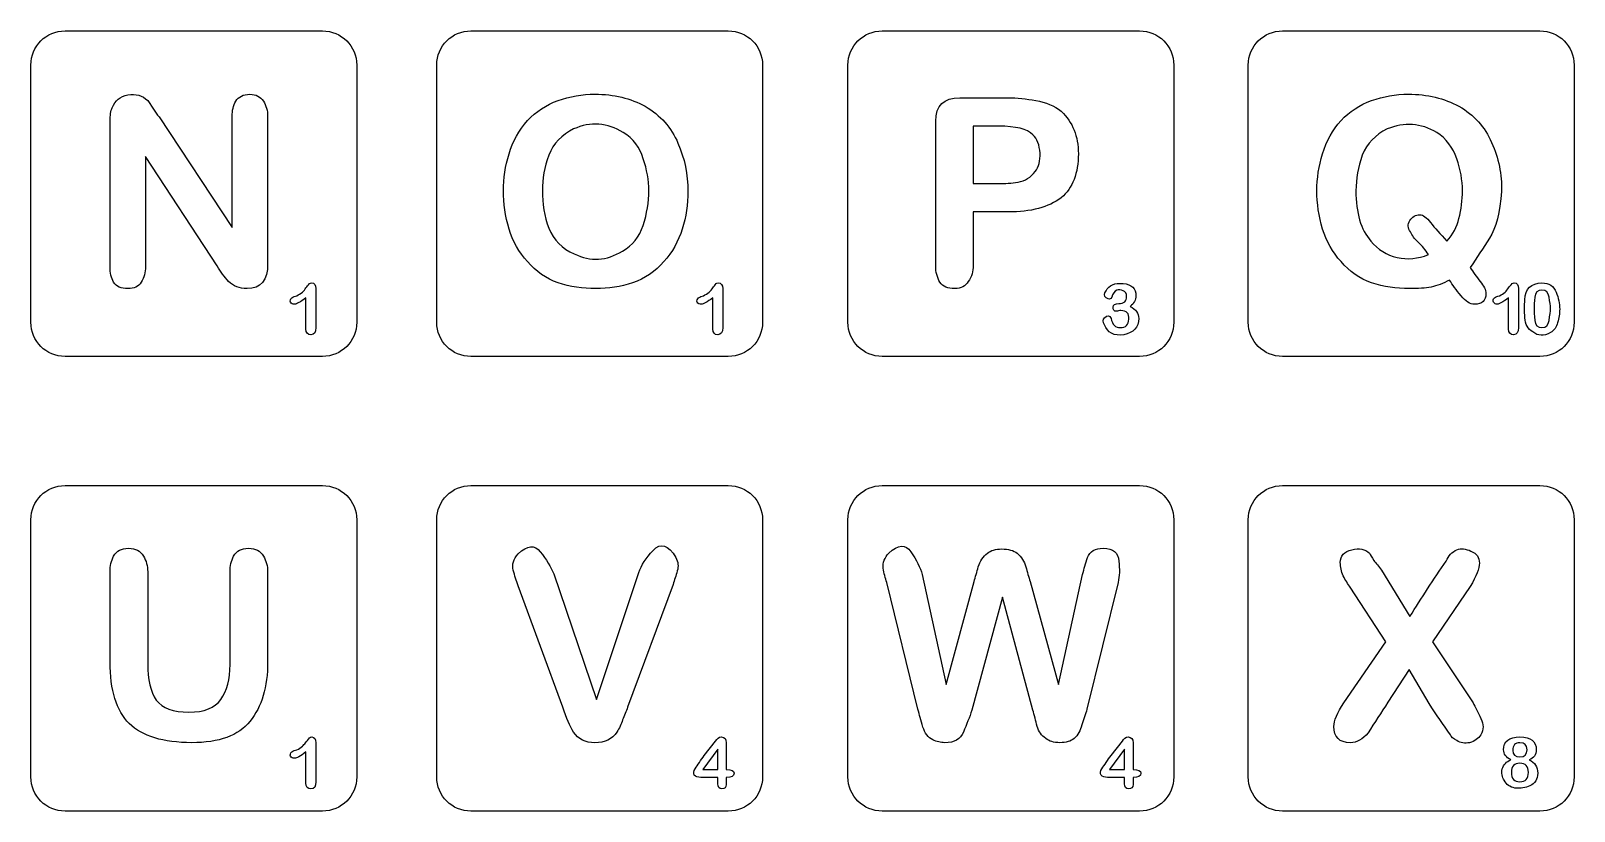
# Model space of a CAD drawing. Extents: x 12.6 to 58.1, y 26.6 to 54.4.
# Drawn here: x 12.62 to 38.02, y 26.62 to 39.47 of the extents above; entities that cross this region are included whole.
import ezdxf

# ---------------------------------------------------------------- set-up
doc = ezdxf.new("R2010")
doc.units = 0
doc.layers.add('Layer_1', color=7, linetype='CONTINUOUS')

msp = doc.modelspace()

# ---------------------------------------------------------------- linework, layer by layer
at = {"layer": 'Layer_1', "color": 7}
for p, q in [((13.187188, 39.469235), (17.420522, 39.469235)), ((13.187188, 39.469235), (13.187188, 39.469235)), ((19.865204, 39.469235), (24.098538, 39.469235)), ((19.865204, 39.469235), (19.865204, 39.469235)), ((26.633447, 39.469235), (30.866783, 39.469235)), ((26.633447, 39.469235), (26.633447, 39.469235)), ((33.221236, 39.469235), (37.454572, 39.469235)), ((33.221236, 39.469235), (33.221236, 39.469235)), ((12.622744, 34.671457), (12.622744, 38.904791)), ((17.984966, 38.904791), (17.984966, 34.671457)), ((19.30076, 34.671457), (19.30076, 38.904791)), ((24.662983, 38.904791), (24.662983, 34.671457)), ((26.069003, 34.671457), (26.069003, 38.904791)), ((31.431227, 38.904791), (31.431227, 34.671457)), ((32.656791, 34.671457), (32.656791, 38.904791)), ((38.019016, 38.904791), (38.019016, 34.671457)), ((17.420522, 34.107013), (13.187188, 34.107013)), ((24.098538, 34.107013), (19.865204, 34.107013)), ((30.866783, 34.107013), (26.633447, 34.107013)), ((37.454572, 34.107013), (33.221236, 34.107013)), ((13.187188, 31.982122), (17.420522, 31.982122)), ((13.187188, 31.982122), (13.187188, 31.982122)), ((19.865204, 31.982122), (24.098538, 31.982122)), ((19.865204, 31.982122), (19.865204, 31.982122)), ((26.633447, 31.982122), (30.866783, 31.982122)), ((26.633447, 31.982122), (26.633447, 31.982122)), ((33.221236, 31.982122), (37.454572, 31.982122)), ((33.221236, 31.982122), (33.221236, 31.982122)), ((12.622744, 27.184344), (12.622744, 31.417678)), ((17.984966, 31.417678), (17.984966, 27.184344)), ((19.30076, 27.184344), (19.30076, 31.417678)), ((24.662983, 31.417678), (24.662983, 27.184344)), ((26.069003, 27.184344), (26.069003, 31.417678)), ((31.431227, 31.417678), (31.431227, 27.184344)), ((32.656791, 27.184344), (32.656791, 31.417678)), ((38.019016, 31.417678), (38.019016, 27.184344)), ((17.420522, 26.6199), (13.187188, 26.6199)), ((24.098538, 26.6199), (19.865204, 26.6199)), ((30.866783, 26.6199), (26.633447, 26.6199)), ((37.454572, 26.6199), (33.221236, 26.6199))]:
    msp.add_line(p, q, dxfattribs=at)
at = {"layer": 'Layer_1', "color": 3}
for p, q in [((21.904926, 38.425495), (21.904926, 38.425495)), ((27.909618, 38.367084), (28.704038, 38.367084)), ((14.545047, 38.320353), (14.638511, 38.180162)), ((13.925871, 35.586622), (13.925871, 37.969873)), ((14.731969, 38.051653), (15.93528, 36.229166)), ((14.731969, 38.051653), (14.731969, 38.051653)), ((15.93528, 36.229166), (15.93528, 38.063334)), ((16.519409, 38.063334), (16.519409, 35.633352)), ((27.51241, 35.598306), (27.51241, 37.981557)), ((28.552163, 37.899777), (28.131589, 37.899777)), ((28.131589, 37.899777), (28.131589, 36.953486)), ((28.552163, 37.899777), (28.552163, 37.899777)), ((15.689944, 35.598306), (14.510001, 37.397428)), ((14.510001, 37.397428), (14.510001, 35.586622)), ((22.792803, 36.83666), (22.792803, 36.83666)), ((28.131589, 36.953486), (28.552163, 36.953486)), ((28.704038, 36.486183), (28.131589, 36.486183)), ((28.131589, 36.486183), (28.131589, 35.609987)), ((28.704038, 36.486183), (28.704038, 36.486183)), ((35.92372, 36.007195), (35.92372, 36.007195)), ((17.208683, 35.30624), (17.208683, 35.30624)), ((35.97045, 35.364646), (35.97045, 35.364654)), ((36.998526, 35.30624), (36.998526, 35.30624)), ((17.150272, 34.558551), (17.150272, 35.072585)), ((17.313828, 35.224463), (17.313828, 34.581919)), ((23.844238, 34.558551), (23.844238, 35.072585)), ((24.0078, 35.224463), (24.0078, 34.581919)), ((36.940109, 34.558551), (36.940109, 35.072585)), ((37.103668, 35.224466), (37.103668, 34.581922)), ((30.526524, 34.979122), (30.526524, 34.979127)), ((37.62938, 34.897348), (37.62938, 34.897348)), ((37.781255, 34.885664), (37.781255, 34.885664)), ((17.150272, 34.558554), (17.150272, 34.558551)), ((23.844244, 34.558554), (23.844238, 34.558551)), ((36.940112, 34.558554), (36.940109, 34.558551)), ((13.925871, 29.07941), (13.925871, 30.563103)), ((14.545047, 30.563103), (14.545047, 29.044364)), ((15.90023, 29.03268), (15.90023, 30.563103)), ((16.519409, 30.563103), (16.519409, 29.07941)), ((21.227333, 30.528054), (21.928288, 28.460232)), ((21.227336, 30.528054), (21.227333, 30.528054)), ((21.928288, 28.460232), (22.629246, 30.551419)), ((27.29044, 30.516376), (27.687648, 28.70557)), ((29.5335, 28.70557), (29.930711, 30.516376)), ((34.848921, 30.586466), (35.316228, 29.827096)), ((21.379211, 28.331722), (20.643206, 30.329449)), ((23.190016, 30.352817), (22.442331, 28.331722)), ((27.220347, 28.296675), (26.70631, 30.38786)), ((27.687648, 28.70557), (28.143273, 30.399547)), ((29.066196, 30.399547), (29.5335, 28.70557)), ((30.51484, 30.387866), (30.000806, 28.296681)), ((34.919017, 29.406523), (34.334887, 30.306083)), ((36.309246, 30.317762), (35.690071, 29.40652)), ((28.610574, 30.142527), (28.108224, 28.284994)), ((29.112927, 28.284994), (28.610574, 30.142527)), ((34.229743, 28.40182), (34.919017, 29.406523)), ((35.690071, 29.40652), (36.355977, 28.401814)), ((13.925871, 29.07941), (13.925871, 29.07941)), ((35.304544, 28.950897), (34.954066, 28.413498)), ((35.631656, 28.390133), (35.304544, 28.950897)), ((29.112927, 28.284997), (29.112927, 28.284997)), ((29.112927, 28.284997), (29.112927, 28.284994)), ((34.229743, 28.401814), (34.229743, 28.40182)), ((17.208683, 27.829372), (17.208683, 27.829372)), ((17.313828, 27.747598), (17.313828, 27.105054)), ((23.70405, 27.537306), (23.890972, 27.770957)), ((24.066212, 27.747595), (24.066212, 27.303654)), ((30.398014, 27.537306), (30.584939, 27.770957)), ((30.760176, 27.747595), (30.760176, 27.303654)), ((37.12703, 27.747595), (37.12703, 27.747595)), ((17.150272, 27.081683), (17.150272, 27.595717)), ((23.926015, 27.64245), (23.680682, 27.303654)), ((23.926015, 27.303654), (23.926015, 27.64245)), ((30.619982, 27.64245), (30.374649, 27.303654)), ((30.619982, 27.303654), (30.619982, 27.64245)), ((36.858329, 27.630766), (36.858329, 27.630766)), ((23.926015, 27.175147), (23.645633, 27.175147)), ((23.680682, 27.303654), (23.926015, 27.303654)), ((23.926015, 27.070002), (23.926015, 27.175147)), ((24.066212, 27.175147), (24.066212, 27.058318)), ((30.619982, 27.175147), (30.339603, 27.175147)), ((30.374649, 27.303654), (30.619982, 27.303654)), ((30.619982, 27.070002), (30.619982, 27.175147)), ((30.760176, 27.175147), (30.760176, 27.058318)), ((37.267221, 27.256923), (37.267221, 27.256923)), ((17.150272, 27.081686), (17.150272, 27.081683)), ((23.926021, 27.070002), (23.926015, 27.070002)), ((30.619982, 27.070002), (30.619982, 27.070002))]:
    msp.add_line(p, q, dxfattribs=at)
at = {"layer": 'Layer_1', "color": 7}
for points in [[(12.622744, 38.904791), (12.622744, 39.217493), (12.874486, 39.469235), (13.187188, 39.469235)], [(17.420522, 39.469235), (17.733224, 39.469235), (17.984966, 39.217493), (17.984966, 38.904791)], [(19.30076, 38.904791), (19.30076, 39.217493), (19.552502, 39.469235), (19.865204, 39.469235)], [(24.098538, 39.469235), (24.41124, 39.469235), (24.662983, 39.217493), (24.662983, 38.904791)], [(26.069003, 38.904791), (26.069003, 39.217493), (26.320745, 39.469235), (26.633447, 39.469235)], [(30.866783, 39.469235), (31.179485, 39.469235), (31.431227, 39.217493), (31.431227, 38.904791)], [(32.656791, 38.904791), (32.656791, 39.217493), (32.908534, 39.469235), (33.221236, 39.469235)], [(37.454572, 39.469235), (37.767274, 39.469235), (38.019016, 39.217493), (38.019016, 38.904791)], [(13.187188, 34.107013), (12.874486, 34.107013), (12.622744, 34.358755), (12.622744, 34.671457)], [(17.984966, 34.671457), (17.984966, 34.358755), (17.733224, 34.107013), (17.420522, 34.107013)], [(19.865204, 34.107013), (19.552502, 34.107013), (19.30076, 34.358755), (19.30076, 34.671457)], [(24.662983, 34.671457), (24.662983, 34.358755), (24.41124, 34.107013), (24.098538, 34.107013)], [(26.633447, 34.107013), (26.320745, 34.107013), (26.069003, 34.358755), (26.069003, 34.671457)], [(31.431227, 34.671457), (31.431227, 34.358755), (31.179485, 34.107013), (30.866783, 34.107013)], [(33.221236, 34.107013), (32.908534, 34.107013), (32.656791, 34.358755), (32.656791, 34.671457)], [(38.019016, 34.671457), (38.019016, 34.358755), (37.767274, 34.107013), (37.454572, 34.107013)], [(12.622744, 31.417678), (12.622744, 31.73038), (12.874486, 31.982122), (13.187188, 31.982122)], [(17.420522, 31.982122), (17.733224, 31.982122), (17.984966, 31.73038), (17.984966, 31.417678)], [(19.30076, 31.417678), (19.30076, 31.73038), (19.552502, 31.982122), (19.865204, 31.982122)], [(24.098538, 31.982122), (24.41124, 31.982122), (24.662983, 31.73038), (24.662983, 31.417678)], [(26.069003, 31.417678), (26.069003, 31.73038), (26.320745, 31.982122), (26.633447, 31.982122)], [(30.866783, 31.982122), (31.179485, 31.982122), (31.431227, 31.73038), (31.431227, 31.417678)], [(32.656791, 31.417678), (32.656791, 31.73038), (32.908534, 31.982122), (33.221236, 31.982122)], [(37.454572, 31.982122), (37.767274, 31.982122), (38.019016, 31.73038), (38.019016, 31.417678)], [(13.187188, 26.6199), (12.874486, 26.6199), (12.622744, 26.871642), (12.622744, 27.184344)], [(17.984966, 27.184344), (17.984966, 26.871642), (17.733224, 26.6199), (17.420522, 26.6199)], [(19.865204, 26.6199), (19.552502, 26.6199), (19.30076, 26.871642), (19.30076, 27.184344)], [(24.662983, 27.184344), (24.662983, 26.871642), (24.41124, 26.6199), (24.098538, 26.6199)], [(26.633447, 26.6199), (26.320745, 26.6199), (26.069003, 26.871642), (26.069003, 27.184344)], [(31.431227, 27.184344), (31.431227, 26.871642), (31.179485, 26.6199), (30.866783, 26.6199)], [(33.221236, 26.6199), (32.908534, 26.6199), (32.656791, 26.871642), (32.656791, 27.184344)], [(38.019016, 27.184344), (38.019016, 26.871642), (37.767274, 26.6199), (37.454572, 26.6199)]]:
    msp.add_open_spline(points, degree=3, dxfattribs=at)
at = {"layer": 'Layer_1', "color": 3}
for points in [[(13.960918, 38.203528), (14.007648, 38.320353), (14.09332, 38.390446), (14.217935, 38.413811)], [(14.217935, 38.413811), (14.350339, 38.437179), (14.459376, 38.406022), (14.545047, 38.320353)], [(15.993691, 38.308669), (16.040421, 38.386554), (16.118306, 38.425495), (16.227343, 38.425495)], [(16.227343, 38.425495), (16.328593, 38.425495), (16.402583, 38.386554), (16.449313, 38.308669)], [(21.297428, 38.320353), (21.492139, 38.390449), (21.694639, 38.425495), (21.904926, 38.425495)], [(21.904926, 38.425495), (22.216462, 38.425495), (22.49295, 38.359294), (22.734388, 38.22689)], [(27.51241, 37.981557), (27.51241, 38.238574), (27.644812, 38.367084), (27.909618, 38.367084)], [(28.704038, 38.367084), (28.852015, 38.367084), (29.00389, 38.351505), (29.159657, 38.320353)], [(34.685365, 38.320345), (34.880073, 38.390441), (35.082573, 38.42549), (35.29286, 38.42549)], [(35.29286, 38.42549), (35.604396, 38.42549), (35.880884, 38.359289), (36.122325, 38.226884)], [(13.925871, 37.969873), (13.925871, 38.07891), (13.937555, 38.156794), (13.960918, 38.203528)], [(14.638511, 38.180162), (14.669665, 38.133429), (14.700817, 38.090594), (14.731969, 38.051653)], [(15.93528, 38.063334), (15.93528, 38.156797), (15.954753, 38.238574), (15.993691, 38.308669)], [(16.449313, 38.308669), (16.496044, 38.238574), (16.519409, 38.156797), (16.519409, 38.063334)], [(20.795078, 37.993241), (20.935267, 38.141219), (21.102718, 38.250258), (21.297428, 38.320353)], [(22.734388, 38.22689), (22.983619, 38.078912), (23.162754, 37.876412), (23.27179, 37.619395)], [(29.159657, 38.320353), (29.323213, 38.296985), (29.463407, 38.238574), (29.580233, 38.145113)], [(29.580233, 38.145113), (29.767152, 37.965978), (29.860613, 37.732327), (29.860613, 37.444158)], [(34.183012, 37.993233), (34.323206, 38.141213), (34.490657, 38.250249), (34.685365, 38.320345)], [(36.122325, 38.226884), (36.371553, 38.086696), (36.550687, 37.888091), (36.659724, 37.631074)], [(20.491328, 37.444158), (20.553637, 37.646655), (20.654887, 37.829685), (20.795078, 37.993241)], [(21.554445, 37.853047), (21.359737, 37.759586), (21.223441, 37.615501), (21.145556, 37.420793)], [(22.372229, 37.794636), (22.107423, 37.958192), (21.83483, 37.977662), (21.554445, 37.853047)], [(29.112927, 37.759589), (29.019466, 37.853047), (28.832545, 37.899777), (28.552163, 37.899777)], [(33.879265, 37.444152), (33.941571, 37.654439), (34.042821, 37.837466), (34.183012, 37.993233)], [(34.942382, 37.853047), (34.747671, 37.759586), (34.611375, 37.615501), (34.53349, 37.420793)], [(35.760163, 37.794636), (35.495357, 37.950402), (35.222764, 37.969873), (34.942382, 37.853047)], [(22.699342, 37.362378), (22.644825, 37.549303), (22.535786, 37.693388), (22.372229, 37.794636)], [(23.27179, 37.619395), (23.380827, 37.370168), (23.435346, 37.105361), (23.435346, 36.824979)], [(29.229753, 37.455842), (29.221963, 37.588244), (29.183022, 37.689494), (29.112927, 37.759589)], [(36.087276, 37.362378), (36.02497, 37.549303), (35.915933, 37.693388), (35.760163, 37.794636)], [(36.659724, 37.631074), (36.77655, 37.374057), (36.83107, 37.105356), (36.823283, 36.824974)], [(20.39787, 36.83666), (20.39787, 37.039158), (20.429022, 37.241658), (20.491328, 37.444158)], [(21.145556, 37.420793), (21.075461, 37.226082), (21.040411, 37.031371), (21.040411, 36.83666)], [(22.792803, 36.83666), (22.792803, 37.008006), (22.761648, 37.183246), (22.699342, 37.362378)], [(29.147976, 37.152092), (29.210282, 37.229977), (29.237542, 37.331227), (29.229753, 37.455842)], [(29.860613, 37.444158), (29.860613, 37.124832), (29.767152, 36.883394), (29.580233, 36.719837)], [(33.785804, 36.836655), (33.785804, 37.039152), (33.816959, 37.241652), (33.879265, 37.444152)], [(34.53349, 37.420793), (34.463395, 37.226082), (34.428345, 37.031371), (34.428345, 36.83666)], [(36.180739, 36.83666), (36.180739, 37.008006), (36.149585, 37.183246), (36.087276, 37.362378)], [(28.867594, 36.976854), (28.98442, 37.000222), (29.07788, 37.058631), (29.147976, 37.152092)], [(20.491328, 36.205801), (20.429022, 36.416087), (20.39787, 36.626374), (20.39787, 36.83666)], [(21.040411, 36.83666), (21.040411, 36.626374), (21.075461, 36.419982), (21.145556, 36.217482)], [(22.699342, 36.264212), (22.761648, 36.458923), (22.792803, 36.649739), (22.792803, 36.83666)], [(23.435346, 36.824979), (23.435346, 36.614693), (23.404192, 36.408298), (23.341886, 36.205801)], [(28.552163, 36.953486), (28.653413, 36.953486), (28.758557, 36.961276), (28.867594, 36.976854)], [(33.879265, 36.205792), (33.816959, 36.416082), (33.785804, 36.626368), (33.785804, 36.836655)], [(34.428345, 36.83666), (34.428345, 36.470607), (34.510125, 36.194119), (34.673681, 36.007195)], [(36.122325, 36.381038), (36.161269, 36.529018), (36.180739, 36.680894), (36.180739, 36.83666)], [(36.823283, 36.824974), (36.799915, 36.482285), (36.733714, 36.225266), (36.624678, 36.05392)], [(29.580233, 36.719837), (29.369947, 36.564068), (29.07788, 36.486183), (28.704038, 36.486183)], [(35.327909, 36.15907), (35.281179, 36.221376), (35.277284, 36.283686), (35.316225, 36.345992)], [(35.316225, 36.345992), (35.355166, 36.408298), (35.409686, 36.439452), (35.479781, 36.439452)], [(35.479781, 36.439452), (35.534298, 36.439452), (35.592712, 36.396617), (35.655021, 36.310945)], [(35.92372, 36.007195), (36.02497, 36.116232), (36.09117, 36.240847), (36.122325, 36.381038)], [(20.795078, 35.668399), (20.654887, 35.824168), (20.553637, 36.003303), (20.491328, 36.205801)], [(21.145556, 36.217482), (21.223441, 36.022774), (21.363632, 35.882583), (21.566129, 35.796909)], [(22.360545, 35.843639), (22.524102, 35.9371), (22.637036, 36.077291), (22.699342, 36.264212)], [(23.341886, 36.205801), (23.279579, 36.003303), (23.178329, 35.824168), (23.038138, 35.668399)], [(34.183012, 35.668393), (34.042821, 35.824163), (33.941571, 36.003295), (33.879265, 36.205792)], [(35.456416, 35.98383), (35.39411, 36.046136), (35.351274, 36.104551), (35.327909, 36.15907)], [(35.655021, 36.310945), (35.725117, 36.225271), (35.814683, 36.124021), (35.92372, 36.007195)], [(21.566129, 35.796909), (21.830936, 35.664507), (22.095739, 35.680083), (22.360545, 35.843639)], [(34.673681, 36.007195), (34.790507, 35.867004), (34.934593, 35.777438), (35.105938, 35.738497)], [(35.619972, 35.785227), (35.573242, 35.863112), (35.518722, 35.929313), (35.456416, 35.98383)], [(36.624678, 36.05392), (36.523428, 35.890364), (36.418283, 35.730702), (36.309246, 35.574935)], [(13.984286, 35.329605), (13.945342, 35.399701), (13.925871, 35.485372), (13.925871, 35.586622)], [(14.510001, 35.586622), (14.510001, 35.493161), (14.486633, 35.40749), (14.439905, 35.329605)], [(15.876865, 35.341286), (15.80677, 35.419171), (15.744463, 35.504842), (15.689944, 35.598306)], [(16.519409, 35.633352), (16.519409, 35.36076), (16.406478, 35.224463), (16.180615, 35.224463)], [(21.297428, 35.317921), (21.102718, 35.388017), (20.935267, 35.504842), (20.795078, 35.668399)], [(23.038138, 35.668399), (22.897947, 35.504842), (22.726602, 35.388017), (22.524102, 35.317921)], [(27.582506, 35.329605), (27.535776, 35.40749), (27.51241, 35.497056), (27.51241, 35.598306)], [(28.131589, 35.609987), (28.131589, 35.508737), (28.104326, 35.419171), (28.04981, 35.341286)], [(34.685365, 35.317915), (34.490657, 35.388011), (34.323206, 35.504837), (34.183012, 35.668393)], [(35.105938, 35.738497), (35.277284, 35.699553), (35.448627, 35.715129), (35.619972, 35.785227)], [(36.309246, 35.574935), (36.355977, 35.49705), (36.410496, 35.419165), (36.472803, 35.341281)], [(14.217935, 35.224463), (14.108898, 35.224463), (14.031013, 35.25951), (13.984286, 35.329605)], [(14.439905, 35.329605), (14.393175, 35.25951), (14.319185, 35.224463), (14.217935, 35.224463)], [(16.180615, 35.224463), (16.056, 35.224463), (15.95475, 35.263404), (15.876865, 35.341286)], [(17.150272, 35.236142), (17.16585, 35.25951), (17.185321, 35.282875), (17.208683, 35.30624)], [(17.208683, 35.30624), (17.216472, 35.314029), (17.228156, 35.317924), (17.243732, 35.317924)], [(17.243732, 35.317924), (17.290463, 35.317924), (17.313828, 35.286769), (17.313828, 35.224463)], [(21.91661, 35.224463), (21.70632, 35.224463), (21.499926, 35.255615), (21.297428, 35.317921)], [(22.524102, 35.317921), (22.329394, 35.255615), (22.126896, 35.224463), (21.91661, 35.224463)], [(23.844244, 35.236142), (23.859823, 35.25951), (23.879293, 35.282875), (23.902658, 35.30624)], [(23.902658, 35.30624), (23.902658, 35.314029), (23.914342, 35.317924), (23.937705, 35.317924)], [(23.937705, 35.317924), (23.984435, 35.317924), (24.0078, 35.286769), (24.0078, 35.224463)], [(27.827839, 35.224463), (27.711013, 35.224463), (27.629236, 35.25951), (27.582506, 35.329605)], [(28.04981, 35.341286), (28.003082, 35.263404), (27.929092, 35.224463), (27.827839, 35.224463)], [(30.316235, 35.189414), (30.362968, 35.282875), (30.456429, 35.321816), (30.59662, 35.30624)], [(30.59662, 35.30624), (30.736808, 35.298451), (30.806904, 35.23225), (30.806904, 35.107634)], [(35.304544, 35.224458), (35.094257, 35.224458), (34.887862, 35.255609), (34.685365, 35.317915)], [(35.97045, 35.364654), (35.861413, 35.310135), (35.760163, 35.271191), (35.666705, 35.247826)], [(36.157374, 35.107629), (36.079489, 35.20109), (36.017183, 35.286761), (35.97045, 35.364646)], [(36.472803, 35.341281), (36.535109, 35.271185), (36.566263, 35.204984), (36.566263, 35.142678)], [(36.940112, 35.236142), (36.95569, 35.25951), (36.975161, 35.282875), (36.998526, 35.30624)], [(36.998526, 35.30624), (37.006316, 35.314029), (37.018, 35.317924), (37.03357, 35.317924)], [(37.03357, 35.317924), (37.080303, 35.317924), (37.103668, 35.286772), (37.103668, 35.224466)], [(37.208807, 35.037542), (37.216596, 35.22446), (37.310057, 35.317921), (37.489189, 35.317921)], [(37.489189, 35.317921), (37.606015, 35.317921), (37.6839, 35.267296), (37.722844, 35.166049)], [(16.893252, 35.002493), (16.885463, 35.025861), (16.893252, 35.049223), (16.91662, 35.072585)], [(16.91662, 35.072585), (16.939988, 35.088164), (16.967242, 35.099848), (16.998397, 35.107634)], [(17.150272, 35.072585), (17.056808, 35.00249), (16.994502, 34.967443), (16.96335, 34.967443)], [(16.998397, 35.107634), (17.029551, 35.123213), (17.060703, 35.142684), (17.091857, 35.166049)], [(17.091857, 35.166049), (17.115225, 35.189417), (17.134696, 35.212779), (17.150272, 35.236142)], [(23.587221, 35.002493), (23.579432, 35.025861), (23.587221, 35.049223), (23.610589, 35.072585)], [(23.610589, 35.072585), (23.633957, 35.088164), (23.661214, 35.099848), (23.692369, 35.107634)], [(23.844238, 35.072585), (23.750778, 35.00249), (23.688469, 34.967443), (23.657314, 34.967443)], [(23.692369, 35.107634), (23.723524, 35.123213), (23.754678, 35.142684), (23.785833, 35.166049)], [(23.785833, 35.166049), (23.809201, 35.189417), (23.828668, 35.212779), (23.844244, 35.236142)], [(30.316235, 35.072585), (30.28508, 35.10374), (30.28508, 35.142684), (30.316235, 35.189414)], [(30.409698, 35.084269), (30.39412, 35.045328), (30.362965, 35.041434), (30.316235, 35.072585)], [(30.491475, 35.201098), (30.452531, 35.17773), (30.425274, 35.138789), (30.409698, 35.084269)], [(30.59662, 35.189414), (30.557676, 35.204993), (30.52263, 35.208887), (30.491475, 35.201098)], [(30.526524, 34.979127), (30.612196, 34.979127), (30.655031, 35.018068), (30.655031, 35.095953)], [(30.655031, 35.095953), (30.655031, 35.142684), (30.635558, 35.173838), (30.59662, 35.189414)], [(30.806904, 35.107634), (30.806904, 35.037539), (30.775752, 34.979127), (30.713446, 34.932397)], [(35.666705, 35.247826), (35.573242, 35.232247), (35.452521, 35.224458), (35.304544, 35.224458)], [(36.379342, 34.967438), (36.309246, 34.967438), (36.235256, 35.014168), (36.157374, 35.107629)], [(36.566263, 35.142678), (36.566263, 35.025852), (36.503957, 34.967438), (36.379342, 34.967438)], [(36.694773, 35.002493), (36.679195, 35.025861), (36.683089, 35.04922), (36.706457, 35.072585)], [(36.706457, 35.072585), (36.729825, 35.088164), (36.757082, 35.099848), (36.788237, 35.107634)], [(36.940109, 35.072585), (36.846648, 35.00249), (36.784342, 34.967443), (36.753188, 34.967443)], [(36.788237, 35.107634), (36.827178, 35.123213), (36.858332, 35.142684), (36.881697, 35.166049)], [(36.881697, 35.166049), (36.905065, 35.189417), (36.924536, 35.212776), (36.940112, 35.236142)], [(37.372361, 35.084269), (37.364571, 35.006384), (37.360677, 34.944078), (37.360677, 34.897348)], [(37.489186, 35.201098), (37.419091, 35.201098), (37.38015, 35.162154), (37.372361, 35.084269)], [(37.606012, 35.084269), (37.598223, 35.162154), (37.559282, 35.201098), (37.489186, 35.201098)], [(37.62938, 34.897348), (37.62938, 34.944078), (37.621591, 35.006384), (37.606012, 35.084269)], [(37.722844, 35.166049), (37.761785, 35.072588), (37.781255, 34.979127), (37.781255, 34.885664)], [(16.96335, 34.967443), (16.932196, 34.967443), (16.908828, 34.979127), (16.893252, 35.002493)], [(23.657314, 34.967443), (23.62616, 34.967443), (23.602797, 34.979127), (23.587221, 35.002493)], [(30.433061, 34.920707), (30.433061, 34.959651), (30.464215, 34.979122), (30.526524, 34.979122)], [(30.479791, 34.850612), (30.448637, 34.850612), (30.433061, 34.87398), (30.433061, 34.920707)], [(30.561571, 34.862296), (30.538203, 34.862296), (30.510946, 34.858401), (30.479791, 34.850612)], [(30.690081, 34.722105), (30.69787, 34.815566), (30.655034, 34.862296), (30.561571, 34.862296)], [(30.713446, 34.932397), (30.806906, 34.885664), (30.853637, 34.819463), (30.853637, 34.733792)], [(36.753188, 34.967443), (36.72982, 34.967443), (36.710349, 34.979127), (36.694773, 35.002493)], [(37.208807, 34.745473), (37.201018, 34.854509), (37.201018, 34.951868), (37.208807, 35.037542)], [(37.360677, 34.897348), (37.360677, 34.850618), (37.364571, 34.784417), (37.372361, 34.698742)], [(37.606012, 34.698742), (37.621591, 34.784417), (37.62938, 34.850618), (37.62938, 34.897348)], [(37.781255, 34.885664), (37.781255, 34.815568), (37.769571, 34.741581), (37.746209, 34.663696)], [(17.232048, 34.465093), (17.177531, 34.465093), (17.150272, 34.496248), (17.150272, 34.558554)], [(17.313828, 34.581919), (17.313828, 34.504035), (17.286565, 34.465093), (17.232048, 34.465093)], [(23.926024, 34.465093), (23.871504, 34.465093), (23.844244, 34.496248), (23.844244, 34.558554)], [(24.0078, 34.581919), (24.0078, 34.504035), (23.980538, 34.465093), (23.926024, 34.465093)], [(30.29287, 34.62865), (30.261715, 34.675377), (30.261715, 34.714318), (30.29287, 34.745473)], [(30.29287, 34.745473), (30.339603, 34.792206), (30.374649, 34.788311), (30.398014, 34.733789)], [(30.608301, 34.465093), (30.444745, 34.441725), (30.339603, 34.496245), (30.29287, 34.62865)], [(30.398014, 34.733789), (30.421382, 34.632539), (30.472005, 34.581914), (30.54989, 34.581914)], [(30.54989, 34.581914), (30.64335, 34.581914), (30.690081, 34.628644), (30.690081, 34.722105)], [(30.853637, 34.733792), (30.853637, 34.585811), (30.771857, 34.496245), (30.608301, 34.465093)], [(37.021889, 34.465096), (36.967372, 34.465096), (36.940112, 34.496248), (36.940112, 34.558554)], [(37.103668, 34.581922), (37.103668, 34.504037), (37.076405, 34.465096), (37.021889, 34.465096)], [(37.337317, 34.511821), (37.259432, 34.558554), (37.216594, 34.636436), (37.208807, 34.745473)], [(37.372361, 34.698742), (37.38015, 34.62086), (37.419091, 34.581919), (37.489186, 34.581919)], [(37.489186, 34.581919), (37.559282, 34.581919), (37.598223, 34.62086), (37.606012, 34.698742)], [(37.746209, 34.663696), (37.73063, 34.593601), (37.691687, 34.539081), (37.62938, 34.500137)], [(37.62938, 34.500137), (37.520344, 34.437831), (37.422988, 34.441725), (37.337317, 34.511821)], [(20.643206, 30.855166), (20.791187, 31.003147), (20.911907, 31.014831), (21.005368, 30.890216)], [(22.862898, 30.913581), (22.987513, 31.045983), (23.112126, 31.007039), (23.236741, 30.796752)], [(26.741357, 30.86685), (26.897127, 31.014828), (27.017847, 31.022617), (27.103518, 30.890218)], [(13.925871, 30.563103), (13.925871, 30.656564), (13.945345, 30.742235), (13.984286, 30.820117)], [(13.984286, 30.820117), (14.031013, 30.905791), (14.112793, 30.948627), (14.229619, 30.948627)], [(14.229619, 30.948627), (14.346445, 30.948627), (14.428221, 30.905791), (14.474955, 30.820117)], [(14.474955, 30.820117), (14.521682, 30.742235), (14.545047, 30.656564), (14.545047, 30.563103)], [(15.90023, 30.563103), (15.90023, 30.656564), (15.919704, 30.742235), (15.958645, 30.820117)], [(15.958645, 30.820117), (16.005375, 30.905791), (16.087155, 30.948627), (16.203981, 30.948627)], [(16.203981, 30.948627), (16.320806, 30.948627), (16.402583, 30.905791), (16.449313, 30.820117)], [(16.449313, 30.820117), (16.496044, 30.742235), (16.519409, 30.656564), (16.519409, 30.563103)], [(20.56143, 30.586466), (20.538062, 30.679929), (20.565324, 30.769495), (20.643206, 30.855166)], [(21.005368, 30.890216), (21.106618, 30.7656), (21.180608, 30.64488), (21.227336, 30.528054)], [(22.629246, 30.551419), (22.668187, 30.668245), (22.746072, 30.788966), (22.862898, 30.913581)], [(23.236741, 30.796752), (23.275685, 30.726657), (23.283474, 30.652666), (23.260109, 30.574782)], [(26.647899, 30.621515), (26.64011, 30.714975), (26.671267, 30.796755), (26.741357, 30.86685)], [(27.103518, 30.890218), (27.196979, 30.757814), (27.259285, 30.633202), (27.29044, 30.516376)], [(28.213366, 30.644883), (28.244521, 30.738343), (28.295143, 30.812334), (28.365238, 30.866853)], [(28.365238, 30.866853), (28.419758, 30.913584), (28.497643, 30.936949), (28.598893, 30.936949)], [(28.598893, 30.936949), (28.707929, 30.936949), (28.793604, 30.913581), (28.85591, 30.866853)], [(28.85591, 30.866853), (28.926005, 30.804544), (28.972736, 30.730554), (28.996101, 30.644883)], [(29.930711, 30.516376), (29.954079, 30.609836), (29.981336, 30.703297), (30.01249, 30.796758)], [(30.01249, 30.796758), (30.051429, 30.898005), (30.1371, 30.94863), (30.269505, 30.94863)], [(30.269505, 30.94863), (30.433061, 30.94863), (30.518735, 30.878534), (30.526524, 30.738346)], [(30.526524, 30.738346), (30.542103, 30.605942), (30.538208, 30.489116), (30.51484, 30.387866)], [(34.171331, 30.714975), (34.171331, 30.824012), (34.233637, 30.894107), (34.358253, 30.925262)], [(34.358253, 30.925262), (34.482868, 30.956417), (34.58022, 30.936946), (34.650316, 30.86685)], [(34.650316, 30.86685), (34.665895, 30.843482), (34.68926, 30.804541), (34.720414, 30.750025)], [(34.720414, 30.750025), (34.759352, 30.703291), (34.802188, 30.648772), (34.848921, 30.586466)], [(35.608291, 30.282718), (35.709538, 30.438485), (35.810788, 30.59036), (35.912038, 30.738341)], [(35.912038, 30.738341), (35.950979, 30.824015), (36.009391, 30.886321), (36.087276, 30.925262)], [(36.087276, 30.925262), (36.157371, 30.94863), (36.235256, 30.940841), (36.32093, 30.901894)], [(36.32093, 30.901894), (36.414388, 30.86295), (36.461119, 30.796749), (36.461119, 30.703289)], [(20.643206, 30.329449), (20.612055, 30.415123), (20.584795, 30.500794), (20.56143, 30.586466)], [(23.260109, 30.574782), (23.236741, 30.496899), (23.213381, 30.422912), (23.190016, 30.352817)], [(26.70631, 30.38786), (26.682942, 30.457956), (26.663475, 30.53584), (26.647899, 30.621515)], [(28.143273, 30.399547), (28.166641, 30.477432), (28.190001, 30.559211), (28.213366, 30.644883)], [(28.996101, 30.644883), (29.019469, 30.559211), (29.042831, 30.477432), (29.066196, 30.399547)], [(34.218059, 30.493005), (34.186907, 30.57089), (34.171331, 30.64488), (34.171331, 30.714975)], [(34.334887, 30.306083), (34.295944, 30.3606), (34.257003, 30.422909), (34.218059, 30.493005)], [(36.461119, 30.703289), (36.461119, 30.617614), (36.410494, 30.489107), (36.309246, 30.317762)], [(35.316228, 29.827096), (35.409686, 29.975076), (35.507041, 30.126951), (35.608291, 30.282718)], [(14.2413, 28.063023), (14.031013, 28.27331), (13.925871, 28.612104), (13.925871, 29.07941)], [(14.545047, 29.044364), (14.545047, 28.787347), (14.591778, 28.588741), (14.685241, 28.44855)], [(15.748358, 28.460232), (15.849605, 28.600425), (15.90023, 28.791241), (15.90023, 29.03268)], [(16.519409, 29.07941), (16.519409, 28.666623), (16.422054, 28.339511), (16.227343, 28.098073)], [(14.685241, 28.44855), (14.786488, 28.316146), (14.965623, 28.249945), (15.22264, 28.249945)], [(15.22264, 28.249945), (15.479657, 28.249945), (15.654897, 28.32004), (15.748358, 28.460232)], [(21.554448, 27.922832), (21.492142, 28.016293), (21.43373, 28.15259), (21.379211, 28.331722)], [(22.442331, 28.331722), (22.418963, 28.261626), (22.391706, 28.191533), (22.360551, 28.121438)], [(27.302124, 28.004609), (27.270969, 28.113646), (27.24371, 28.211001), (27.220347, 28.296675)], [(28.108224, 28.284994), (28.06928, 28.168168), (28.02255, 28.047448), (27.968033, 27.922832)], [(29.183022, 28.016296), (29.159654, 28.109757), (29.136292, 28.199323), (29.112927, 28.284997)], [(30.000806, 28.296681), (29.977438, 28.218796), (29.950181, 28.133122), (29.919027, 28.039661)], [(34.066186, 28.016287), (34.066186, 28.109748), (34.120706, 28.238258), (34.229743, 28.401814)], [(34.954066, 28.413498), (34.845027, 28.242153), (34.735987, 28.074702), (34.626951, 27.911146)], [(35.982134, 27.876099), (35.865308, 28.039655), (35.748482, 28.211001), (35.631656, 28.390133)], [(36.355977, 28.401814), (36.394921, 28.331719), (36.437756, 28.246047), (36.484487, 28.144797)], [(15.269371, 27.747595), (14.802064, 27.747595), (14.459376, 27.852737), (14.2413, 28.063023)], [(16.227343, 28.098073), (16.040421, 27.864421), (15.721098, 27.747595), (15.269371, 27.747595)], [(22.360551, 28.121438), (22.337183, 28.051342), (22.306031, 27.985139), (22.26709, 27.922832)], [(27.46568, 27.794323), (27.387795, 27.833266), (27.333278, 27.903362), (27.302124, 28.004609)], [(29.323213, 27.817691), (29.253118, 27.864424), (29.206388, 27.930625), (29.183022, 28.016296)], [(29.919027, 28.039661), (29.895659, 27.9462), (29.852826, 27.87221), (29.79052, 27.817691)], [(34.334887, 27.747589), (34.155753, 27.747589), (34.066186, 27.837155), (34.066186, 28.016287)], [(36.484487, 28.144797), (36.531217, 28.051337), (36.531217, 27.961771), (36.484487, 27.876099)], [(16.998397, 27.630766), (17.03734, 27.646345), (17.068492, 27.665815), (17.091857, 27.689181)], [(17.091857, 27.689181), (17.123012, 27.720335), (17.161956, 27.767066), (17.208683, 27.829372)], [(17.208683, 27.829372), (17.216472, 27.837161), (17.228156, 27.841056), (17.243732, 27.841056)], [(17.243732, 27.841056), (17.290463, 27.841056), (17.313828, 27.809904), (17.313828, 27.747598)], [(21.904929, 27.747595), (21.749162, 27.747595), (21.632333, 27.806007), (21.554448, 27.922832)], [(22.26709, 27.922832), (22.189205, 27.806007), (22.068485, 27.747595), (21.904929, 27.747595)], [(23.890972, 27.770957), (23.91434, 27.817688), (23.945491, 27.841053), (23.984432, 27.841053)], [(23.984432, 27.841053), (24.038952, 27.841053), (24.066212, 27.809901), (24.066212, 27.747595)], [(27.664283, 27.747595), (27.594187, 27.747595), (27.527986, 27.763174), (27.46568, 27.794323)], [(27.968033, 27.922832), (27.921302, 27.806007), (27.820052, 27.747595), (27.664283, 27.747595)], [(29.556865, 27.747598), (29.455618, 27.747598), (29.377733, 27.770966), (29.323213, 27.817691)], [(29.79052, 27.817691), (29.736, 27.770963), (29.658115, 27.747598), (29.556865, 27.747598)], [(30.584939, 27.770957), (30.608307, 27.817688), (30.639453, 27.841053), (30.678397, 27.841053)], [(30.678397, 27.841053), (30.732916, 27.841053), (30.760176, 27.809901), (30.760176, 27.747595)], [(34.626951, 27.911146), (34.541279, 27.802109), (34.443924, 27.747589), (34.334887, 27.747589)], [(36.087276, 27.782636), (36.032759, 27.81379), (35.99771, 27.844945), (35.982134, 27.876099)], [(36.297562, 27.747589), (36.21968, 27.732011), (36.149585, 27.743695), (36.087276, 27.782636)], [(36.484487, 27.876099), (36.445546, 27.81379), (36.383237, 27.770955), (36.297562, 27.747589)], [(36.858329, 27.630766), (36.858329, 27.770957), (36.947896, 27.841053), (37.12703, 27.841053)], [(37.12703, 27.747595), (37.049146, 27.747595), (37.010205, 27.704756), (37.010205, 27.619082)], [(37.12703, 27.841053), (37.306163, 27.841053), (37.395729, 27.770957), (37.395729, 27.630766)], [(37.243853, 27.630766), (37.243853, 27.708651), (37.204912, 27.747595), (37.12703, 27.747595)], [(16.893252, 27.525624), (16.885463, 27.548992), (16.893252, 27.572355), (16.91662, 27.595717)], [(16.96335, 27.490575), (16.932196, 27.490575), (16.908828, 27.502259), (16.893252, 27.525624)], [(16.91662, 27.595717), (16.939988, 27.611296), (16.967242, 27.62298), (16.998397, 27.630766)], [(17.150272, 27.595717), (17.056808, 27.525622), (16.994502, 27.490575), (16.96335, 27.490575)], [(23.552175, 27.315338), (23.598905, 27.385433), (23.64953, 27.459421), (23.70405, 27.537306)], [(30.246139, 27.315338), (30.292873, 27.385433), (30.343498, 27.459421), (30.398014, 27.537306)], [(36.834964, 27.315338), (36.858332, 27.385433), (36.90506, 27.436056), (36.975155, 27.46721)], [(36.975155, 27.46721), (36.89727, 27.506154), (36.858329, 27.560671), (36.858329, 27.630766)], [(37.010205, 27.619082), (37.010205, 27.548987), (37.049146, 27.51394), (37.12703, 27.51394)], [(37.12703, 27.51394), (37.204912, 27.51394), (37.243853, 27.552881), (37.243853, 27.630766)], [(37.395729, 27.630766), (37.395729, 27.545095), (37.356788, 27.490575), (37.278903, 27.46721)], [(37.278903, 27.46721), (37.372363, 27.42048), (37.419094, 27.346489), (37.419094, 27.245239)], [(23.540491, 27.210193), (23.524912, 27.241348), (23.528807, 27.276394), (23.552175, 27.315338)], [(23.645633, 27.175147), (23.598903, 27.175147), (23.563856, 27.186831), (23.540491, 27.210193)], [(24.066212, 27.303654), (24.151883, 27.303654), (24.194719, 27.28418), (24.194719, 27.245239)], [(24.194719, 27.245239), (24.194719, 27.198512), (24.151883, 27.175147), (24.066212, 27.175147)], [(30.234455, 27.210193), (30.218877, 27.241348), (30.222771, 27.276394), (30.246139, 27.315338)], [(30.339603, 27.175147), (30.29287, 27.175147), (30.257821, 27.186831), (30.234455, 27.210193)], [(30.760176, 27.303654), (30.845847, 27.303654), (30.888683, 27.28418), (30.888683, 27.245239)], [(30.888683, 27.245239), (30.888683, 27.198512), (30.845847, 27.175147), (30.760176, 27.175147)], [(36.870011, 27.128416), (36.83107, 27.182933), (36.819388, 27.245242), (36.834964, 27.315338)], [(37.12703, 27.408796), (37.03357, 27.408796), (36.986839, 27.358171), (36.986839, 27.256923)], [(36.986839, 27.256923), (36.986839, 27.155673), (37.03357, 27.105048), (37.12703, 27.105048)], [(37.267221, 27.256923), (37.267221, 27.358171), (37.220491, 27.408796), (37.12703, 27.408796)], [(37.12703, 27.105048), (37.220491, 27.105048), (37.267221, 27.155673), (37.267221, 27.256923)], [(37.419094, 27.245239), (37.419094, 27.143992), (37.376258, 27.073897), (37.290587, 27.034953)], [(17.232048, 26.988228), (17.177531, 26.988228), (17.150272, 27.01938), (17.150272, 27.081686)], [(17.313828, 27.105054), (17.313828, 27.027169), (17.286565, 26.988228), (17.232048, 26.988228)], [(23.996113, 26.988225), (23.949386, 26.988225), (23.926021, 27.015488), (23.926021, 27.070002)], [(24.066212, 27.058318), (24.066212, 27.01159), (24.042844, 26.988225), (23.996113, 26.988225)], [(30.690081, 26.988225), (30.643347, 26.988225), (30.619982, 27.015488), (30.619982, 27.070002)], [(30.760176, 27.058318), (30.760176, 27.01159), (30.736808, 26.988225), (30.690081, 26.988225)], [(37.045251, 26.999906), (36.95958, 27.015485), (36.901165, 27.058321), (36.870011, 27.128416)], [(37.290587, 27.034953), (37.220491, 27.003801), (37.138714, 26.99212), (37.045251, 26.999906)]]:
    msp.add_open_spline(points, degree=3, dxfattribs=at)

doc.saveas('drawing.dxf')
